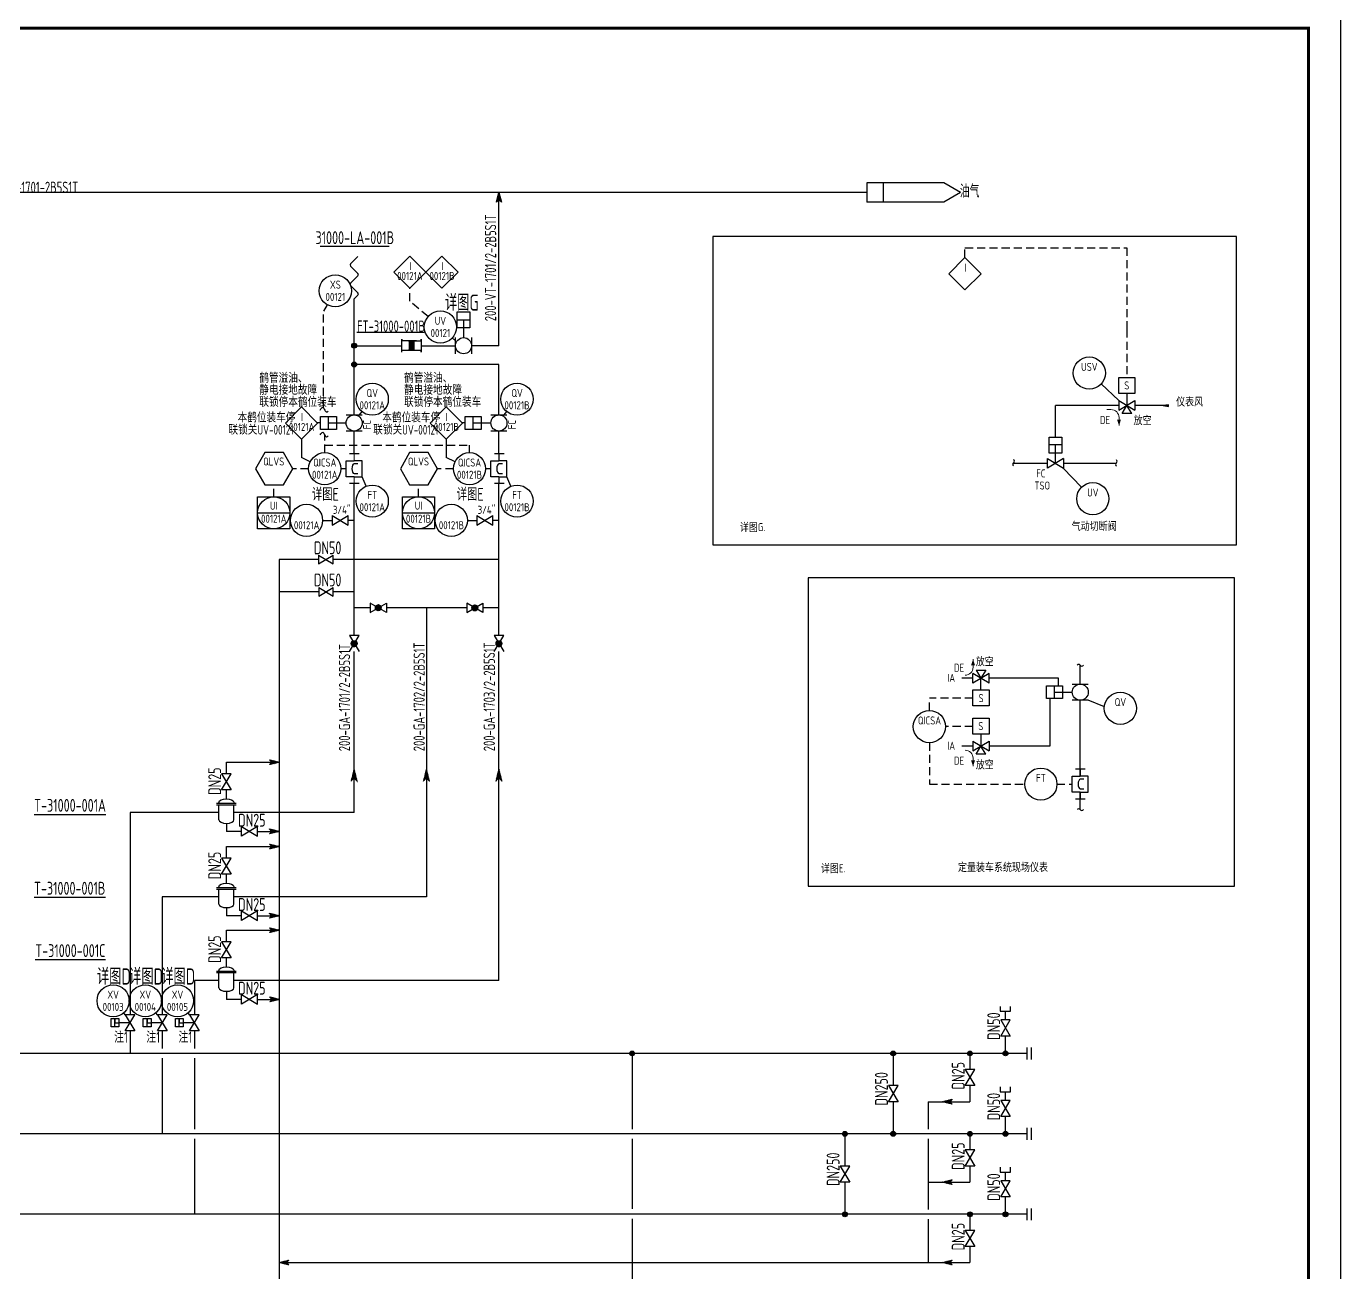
# Model space of a CAD drawing. Extents: x 24843 to 27502, y -10108 to -7552.
# Drawn here: x 27093 to 27501.6, y -8231.5 to -7844.2 of the extents above; entities that cross this region are included whole.
import ezdxf
from ezdxf.enums import TextEntityAlignment as Align

# ---------------------------------------------------------------- set-up
doc = ezdxf.new("R2010")
doc.units = 0
for name, pattern in [('CONTINOUS', [0]), ('HIDDEN', [0.375, 0.25, -0.125]), ('HIDDENX2', [0.75, 0.5, -0.25]), ('NEWHIDDEN', [3.8, 2.5, -1.3])]:
    doc.linetypes.add(name, pattern=pattern)
doc.layers.get('0').update_dxf_attribs({"linetype": 'CONTINUOUS'})
for name, color, linetype in [('04 INST', 5, 'CONTINUOUS'), ('06 TABLE', 1, 'CONTINUOUS'), ('2-FAT-LINE', 6, 'CONTINUOUS'), ('ASHADE', 7, 'CONTINUOUS'), ('chuy', 7, 'CONTINUOUS'), ('GREEN', 7, 'CONTINUOUS'), ('INST', 4, 'CONTINUOUS'), ('MIN', 6, 'CONTINUOUS'), ('WIDE', 7, 'CONTINUOUS'), ('仪电', 7, 'CONTINUOUS'), ('流程', 7, 'CONTINUOUS')]:
    doc.layers.add(name, color=color, linetype=linetype)
doc.layers.add('泄压阀', color=3, linetype='CONTINUOUS', lineweight=25)
doc.styles.add('HZ', font='ascii', dxfattribs={"width": 0.65, "bigfont": 'hztxt'})
doc.styles.add('INST', font='ascii.shx', dxfattribs={"width": 0.8, "bigfont": 'lytxt.shx'})
doc.styles.add('LY', font='ascii.shx', dxfattribs={"width": 0.8, "bigfont": 'lytxt.shx'})
doc.styles.add('LYTXT', font='ascii.shx', dxfattribs={"width": 0.8, "height": 4, "bigfont": 'LYTXT.shx'})
doc.styles.add('YKCAD', font='isocpeur.ttf', dxfattribs={"width": 0.8, "height": 0.125})
doc.linetypes.add('GAS_TR', pattern='A,2.5,[130,ltypeshp.shx,S=1.25,R=-45,X=0,Y=0],1,[130,ltypeshp.shx,S=1.25,R=-45,X=0,Y=0],2.5', length=6)
doc.linetypes.add('NEWFENCELINE1', pattern='A,1.5,-1.876,[133,ltypeshp.shx,S=0.626,R=0,X=-0.626,Y=0],-1.876,4.5', length=9.752)

# ---------------------------------------------------------------- blocks, each defined once
blk = doc.blocks.new('VALVE')
at = {"layer": 'GREEN', "color": 3, "linetype": 'Continuous'}
for p, q in [((5, 1.5), (0, -1.5)), ((0, 1.5), (5, -1.5)), ((0, -1.5), (0, 1.5)), ((5, -1.5), (5, 1.5))]:
    blk.add_line(p, q, dxfattribs=at)
blk = doc.blocks.new('*X3')
at = {"color": 0, "linetype": 'Continuous'}
for p, q in [((62.27, 55.73), (62.28, 55.74)), ((62.39, 54.28), (62.34, 54.34)), ((62.36, 55.64), (62.42, 55.71)), ((63.52, 54.57), (62.37, 55.72)), ((62.53, 54.32), (62.42, 54.42)), ((62.43, 54.29), (63.56, 55.42)), ((62.45, 55.55), (62.57, 55.67)), ((62.67, 54.36), (62.51, 54.51)), ((62.54, 55.46), (62.71, 55.64)), ((63.66, 54.6), (62.6, 55.66)), ((62.81, 54.39), (62.6, 54.6)), ((62.62, 55.38), (62.85, 55.6)), ((62.66, 54.35), (63.7, 55.39)), ((62.95, 54.43), (62.69, 54.69)), ((62.71, 55.29), (62.99, 55.57)), ((63.1, 54.46), (62.78, 54.78)), ((62.8, 55.2), (63.13, 55.53)), ((63.8, 54.64), (62.84, 55.6)), ((63.24, 54.5), (62.87, 54.87)), ((62.89, 55.11), (63.27, 55.49)), ((62.9, 54.41), (63.84, 55.35)), ((63.38, 54.53), (62.96, 54.96)), ((62.98, 55.02), (63.41, 55.46)), ((63.94, 54.67), (63.07, 55.54)), ((63.13, 54.47), (63.98, 55.32)), ((64.09, 54.71), (63.31, 55.49)), ((63.37, 54.53), (64.12, 55.28)), ((64.23, 54.74), (63.54, 55.43)), ((63.6, 54.59), (64.26, 55.25)), ((64.37, 54.78), (63.78, 55.37)), ((63.84, 54.65), (64.4, 55.21)), ((64.51, 54.81), (64.02, 55.31)), ((64.08, 54.71), (64.55, 55.18)), ((64.65, 54.85), (64.25, 55.25)), ((64.31, 54.77), (64.69, 55.14)), ((64.79, 54.89), (64.49, 55.19)), ((64.55, 54.82), (64.83, 55.11)), ((64.93, 54.92), (64.72, 55.13)), ((64.78, 54.88), (64.97, 55.07)), ((65.08, 54.96), (64.96, 55.07)), ((65.02, 54.94), (65.11, 55.03)), ((65.22, 54.99), (65.19, 55.01))]:
    blk.add_line(p, q, dxfattribs=at)
blk = doc.blocks.new('SARROW')
at = {"layer": 'GREEN', "color": 3, "linetype": 'Continuous'}
for p, q in [((-0.75, 0.75), (2.25, 0)), ((0, 0), (-0.75, 0.75)), ((2.25, 0), (-0.75, -0.75)), ((-0.75, -0.75), (0, 0))]:
    blk.add_line(p, q, dxfattribs=at)
blk.add_blockref('*X3', (-63, -55), dxfattribs=at)
blk = doc.blocks.new('*X13')
at = {"color": 0, "linetype": 'Continuous'}
for p, q in [((43.25, 65.17), (44.58, 66.5)), ((43.25, 65.35), (44.4, 66.5)), ((43.25, 65.52), (44.23, 66.5)), ((43.25, 65.7), (44.05, 66.5)), ((43.25, 65.88), (43.87, 66.5)), ((43.25, 66.05), (43.7, 66.5)), ((43.25, 66.23), (43.52, 66.5)), ((43.25, 66.41), (43.34, 66.5)), ((43.25, 64.99), (44.75, 66.49)), ((44.75, 64.85), (43.25, 66.35)), ((43.25, 64.82), (44.75, 66.32)), ((44.75, 64.67), (43.25, 66.17)), ((43.25, 64.64), (44.75, 66.14)), ((44.75, 64.5), (43.25, 66)), ((43.25, 64.46), (44.75, 65.96)), ((44.75, 64.32), (43.25, 65.82)), ((43.25, 64.29), (44.75, 65.79)), ((44.75, 64.14), (43.25, 65.64)), ((43.25, 64.11), (44.75, 65.61)), ((44.75, 63.97), (43.25, 65.47)), ((43.25, 63.93), (44.75, 65.43)), ((44.75, 65.03), (43.28, 66.5)), ((44.75, 65.21), (43.46, 66.5)), ((44.75, 65.38), (43.63, 66.5)), ((44.75, 65.56), (43.81, 66.5)), ((44.75, 65.74), (43.99, 66.5)), ((44.75, 65.91), (44.16, 66.5)), ((44.75, 66.09), (44.34, 66.5)), ((44.75, 66.27), (44.52, 66.5)), ((44.75, 66.44), (44.69, 66.5)), ((44.75, 63.79), (43.25, 65.29)), ((43.25, 63.76), (44.75, 65.26)), ((44.75, 63.61), (43.25, 65.11)), ((43.25, 63.58), (44.75, 65.08)), ((44.69, 63.5), (43.25, 64.94)), ((44.51, 63.5), (43.25, 64.76)), ((44.33, 63.5), (43.25, 64.58)), ((44.16, 63.5), (43.25, 64.41)), ((43.98, 63.5), (43.25, 64.23)), ((43.8, 63.5), (43.25, 64.05)), ((43.63, 63.5), (43.25, 63.88)), ((43.45, 63.5), (43.25, 63.7)), ((43.27, 63.5), (43.25, 63.52)), ((43.35, 63.5), (44.75, 64.9)), ((43.52, 63.5), (44.75, 64.73)), ((43.7, 63.5), (44.75, 64.55)), ((43.88, 63.5), (44.75, 64.37)), ((44.05, 63.5), (44.75, 64.2)), ((44.23, 63.5), (44.75, 64.02)), ((44.41, 63.5), (44.75, 63.84)), ((44.58, 63.5), (44.75, 63.67))]:
    blk.add_line(p, q, dxfattribs=at)
blk = doc.blocks.new('stopfire')
at = {"layer": 'GREEN', "color": 3, "linetype": 'Continuous'}
for p, q in [((0, -2), (0, 2)), ((0, 2), (0, 1.5)), ((4.5, 1.5), (0, 1.5)), ((2.25, 1.5), (2.25, -1.5)), ((3.75, 1.5), (3.75, -1.5)), ((3.75, 1.5), (6, 1.5)), ((6, 2), (6, -2)), ((6, 1.5), (6, 2)), ((4.5, -1.5), (0, -1.5)), ((6, -1.5), (3.75, -1.5)), ((6, -2), (6, -1.5))]:
    blk.add_line(p, q, dxfattribs=at)
blk.add_blockref('*X13', (-41, -65), dxfattribs=at)
blk = doc.blocks.new('*X66')
at = {"color": 0, "linetype": 'Continuous'}
for p, q in [((62.27, 55.73), (62.28, 55.74)), ((62.36, 55.64), (62.42, 55.71)), ((63.52, 54.57), (62.37, 55.72)), ((62.43, 54.29), (63.56, 55.42)), ((62.45, 55.55), (62.57, 55.67)), ((62.67, 54.36), (62.51, 54.51)), ((62.54, 55.46), (62.71, 55.64)), ((63.66, 54.6), (62.6, 55.66)), ((62.81, 54.39), (62.6, 54.6)), ((62.62, 55.38), (62.85, 55.6)), ((62.66, 54.35), (63.7, 55.39)), ((62.95, 54.43), (62.69, 54.69)), ((62.71, 55.29), (62.99, 55.57)), ((63.1, 54.46), (62.78, 54.78)), ((62.8, 55.2), (63.13, 55.53)), ((63.8, 54.64), (62.84, 55.6)), ((63.24, 54.5), (62.87, 54.87)), ((62.89, 55.11), (63.27, 55.49)), ((62.9, 54.41), (63.84, 55.35)), ((63.38, 54.53), (62.96, 54.96)), ((62.98, 55.02), (63.41, 55.46)), ((63.94, 54.67), (63.07, 55.54)), ((63.13, 54.47), (63.98, 55.32)), ((64.09, 54.71), (63.31, 55.49)), ((63.37, 54.53), (64.12, 55.28)), ((64.23, 54.74), (63.54, 55.43)), ((63.6, 54.59), (64.26, 55.25)), ((64.37, 54.78), (63.78, 55.37)), ((63.84, 54.65), (64.4, 55.21)), ((64.51, 54.81), (64.02, 55.31)), ((64.08, 54.71), (64.55, 55.18)), ((64.65, 54.85), (64.25, 55.25)), ((64.31, 54.77), (64.69, 55.14)), ((64.79, 54.89), (64.49, 55.19)), ((64.55, 54.82), (64.83, 55.11)), ((64.93, 54.92), (64.72, 55.13)), ((64.78, 54.88), (64.97, 55.07)), ((65.08, 54.96), (64.96, 55.07)), ((65.02, 54.94), (65.11, 55.03)), ((65.22, 54.99), (65.19, 55.01)), ((62.39, 54.28), (62.34, 54.34)), ((62.53, 54.32), (62.42, 54.42))]:
    blk.add_line(p, q, dxfattribs=at)
blk = doc.blocks.new('*U38')
blk.add_circle((0, 0), 5)
at = {"style": 'YKCAD', "width": 0.8}
for tag, p in [('IA105', (4.93, 2.65)), ('IA106', (4.84, -5.21))]:
    blk.add_attdef(tag, p, '', height=2.5, dxfattribs=at)
for tag, p in [('IA100', (0.01, 0.67)), ('IA101', (0.01, -3.13))]:
    blk.add_attdef(tag, text='', height=2.5, dxfattribs=at).set_placement(p, align=Align.CENTER)
at = {"style": 'YKCAD', "width": 0.95}
for tag, p, flags in [('IA102', (-1.86, -6.05), 3), ('IA103', (-1.86, -7.3), 1), ('IA104', (-1.86, -8.55), 1)]:
    blk.add_attdef(tag, p, '', height=1, dxfattribs=dict(at, flags=flags))
blk = doc.blocks.new('*U23')
for p, q in [((-5, 5), (5, 5)), ((-5, -5), (-5, 5)), ((5, 5), (5, -5)), ((-5, 0), (5, 0)), ((5, -5), (-5, -5))]:
    blk.add_line(p, q)
blk.add_circle((0, 0), 5)
at = {"style": 'YKCAD', "width": 0.8}
for tag, p in [('IA105', (5.81, 2.92)), ('IA107', (5.81, 0.21)), ('IA108', (5.81, -2.42)), ('IA106', (5.83, -5.21))]:
    blk.add_attdef(tag, p, '', height=2.5, dxfattribs=at)
for tag, p in [('IA100', (0.01, 0.98)), ('IA101', (0.01, -3.08))]:
    blk.add_attdef(tag, text='', height=2.5, dxfattribs=at).set_placement(p, align=Align.CENTER)
at = {"style": 'YKCAD', "width": 0.95}
for tag, p, flags in [('IA102', (-1.85, -6.05), 3), ('IA103', (-1.85, -7.3), 1), ('IA104', (-1.85, -8.55), 1)]:
    blk.add_attdef(tag, p, '', height=1, dxfattribs=dict(at, flags=flags))
blk = doc.blocks.new('*U40')
for p, q in [((-5.03, -0.06), (-0.03, 4.94)), ((-5.03, -0.06), (-0.03, 4.94)), ((-0.03, 4.94), (4.97, -0.06)), ((-0.03, -5.06), (-5.03, -0.06)), ((4.97, -0.06), (-0.03, -5.06))]:
    blk.add_line(p, q)
at = {"style": 'YKCAD', "width": 0.8, "flags": 8}
blk.add_attdef('IA100', text='', height=2.5, dxfattribs=at).set_placement((0.1, 0.56), align=Align.CENTER)
at = {"style": 'YKCAD', "width": 0.8}
blk.add_attdef('IA101', text='', height=2.5, dxfattribs=at).set_placement((-0.02, -2.51), align=Align.CENTER)
at = {"style": 'YKCAD', "width": 0.95}
for tag, p, flags in [('IA102', (-1.89, -6.11), 3), ('IA103', (-1.89, -7.36), 1)]:
    blk.add_attdef(tag, p, '', height=1, dxfattribs=dict(at, flags=flags))
blk = doc.blocks.new('LC311')
for p, q in [((-2.5, 1.5), (2.5, -1.5)), ((-2.5, -1.5), (2.5, 1.5)), ((-2.5, 1.5), (-2.5, -1.5)), ((2.5, -1.5), (2.5, 1.5))]:
    blk.add_line(p, q)
blk.add_lwpolyline([(-2.5, 1.5), (-2.5, 1.5), (-2.5, 1.5), (-2.5, 1.5)], close=True)
blk = doc.blocks.new('*U43')
for p, q in [((-0.491, 0), (-0.345, 0)), ((-0.459, 0), (-0.402, 0)), ((0, 0), (-0.095, 0))]:
    blk.add_line(p, q)
blk.add_circle((-0.741, 0), 0.25)
at = {"linetype": 'HIDDEN', "xscale": 0.04999999999999982, "yscale": 0.04999999999999982, "zscale": 0.04999999999999982}
blk.add_blockref('LC311', (-0.22, -0.001), dxfattribs=at)
at = {"style": 'YKCAD', "width": 0.8}
blk.add_text('3/4"', height=0.125, dxfattribs=at).set_placement((-0.331, 0.101))
at = {"style": 'YKCAD', "width": 0.8, "flags": 10}
blk.add_attdef('IA100', text='', height=0.125, dxfattribs=at).set_placement((-0.739, 0.035), align=Align.CENTER)
at = {"style": 'YKCAD', "width": 0.8}
blk.add_attdef('IA101', text='', height=0.125, dxfattribs=at).set_placement((-0.739, -0.137), align=Align.CENTER)
at = {"style": 'YKCAD', "width": 0.95}
for tag, p, flags in [('IA102', (-0.833, -0.188), 3), ('IA103', (-0.833, -0.251), 1), ('IA104', (-0.833, -0.313), 1)]:
    blk.add_attdef(tag, p, '', height=0.05, dxfattribs=dict(at, flags=flags))
blk = doc.blocks.new('*U61')
for p, q in [((-0.525, -0.1), (-0.525, 0.1)), ((-0.525, 0), (-0.25, 0)), ((-0.25, 0.125), (0, 0.125)), ((0, -0.125), (-0.25, -0.125))]:
    blk.add_line(p, q)
blk.add_lwpolyline([(-0.65, -0.1), (-0.65, 0.1), (-0.4, 0.1), (-0.4, -0.1)], close=True)
blk.add_circle((-0.125, 0), 0.125)
blk = doc.blocks.new('PM301')
for centre, start, end in [((-0.5, -0.375), 36.8699, 143.1301), ((0.5, 0.375), 216.8699, 323.1301)]:
    blk.add_arc(centre, 0.625, start, end)
blk = doc.blocks.new('电磁阀')
at = {"color": 4}
for p, q in [((-2.5, 1.5), (-2.5, -1.5)), ((-2.5, -1.5), (2.5, 1.5)), ((-2.5, 1.5), (2.5, -1.5)), ((-1.5, -2.5), (0, 0)), ((0, 3.64), (0, 0)), ((1.5, -2.5), (0, 0)), ((2.5, 1.5), (2.5, -1.5)), ((1.5, -2.5), (-1.5, -2.5))]:
    blk.add_line(p, q, dxfattribs=at)
blk.add_lwpolyline([(-2.5, 8.64), (2.5, 8.64), (2.5, 3.64), (-2.5, 3.64)], close=True, dxfattribs=at)
at = {"color": 4, "style": 'YKCAD', "width": 0.8}
blk.add_text('S', height=2.5, dxfattribs=at).set_placement((-0.83, 4.95))
blk = doc.blocks.new('*U64')
for p, q in [((-0.225, 0.4), (-0.025, 0.4)), ((-0.125, 0.4), (-0.125, 0.125)), ((-0.25, -0.125), (-0.25, 0.125)), ((0, 0.125), (0, -0.125))]:
    blk.add_line(p, q)
blk.add_lwpolyline([(-0.225, 0.525), (-0.025, 0.525), (-0.025, 0.275), (-0.225, 0.275)], close=True)
blk.add_circle((-0.125, 0), 0.125)

msp = doc.modelspace()

# ---------------------------------------------------------------- hatches: boundary and pattern name
at = {"linetype": 'Continuous'}
h = msp.add_hatch(dxfattribs=at)
h.set_pattern_fill('ANGLE', color=6, scale=0.01, angle=90, style=0)
h.set_pattern_definition([(90, (15550.816126, -12595.312764), (-0.06985, 4e-18), [0.0508, -0.01905]), (180, (15550.816126, -12595.312764), (-9e-18, -0.06985), [0.0508, -0.01905])])
h.paths.add_polyline_path([(27201.57, -8024.87, 1), (27203.37, -8024.87, 1)])
h = msp.add_hatch(dxfattribs=at)
h.set_pattern_fill('ANGLE', color=6, scale=0.01, angle=90, style=0)
h.set_pattern_definition([(90, (38884.12538, -12595.312764), (0.06985, 4e-18), [0.0508, -0.01905]), (7e-15, (38884.12538, -12595.312764), (9e-18, -0.06985), [0.0508, -0.01905])])
h.paths.add_polyline_path([(27231.57, -8024.87, 1), (27233.37, -8024.87, 1)])
h = msp.add_hatch(dxfattribs=at)
h.set_pattern_fill('ANGLE', color=6, scale=0.01, style=0)
h.set_pattern_definition([(0, (22624.52556, 3615.667804), (0, 0.06985), [0.0508, -0.01905]), (90, (22624.52556, 3615.667804), (-0.06985, 4e-18), [0.0508, -0.01905])])
h.paths.add_polyline_path([(27195.87, -8035.99, 1), (27194.07, -8035.99, 1)])
h = msp.add_hatch(dxfattribs=at)
h.set_pattern_fill('ANGLE', color=6, scale=0.01, style=0)
h.set_pattern_definition([(0, (22669.52556, 3615.667804), (0, 0.06985), [0.0508, -0.01905]), (90, (22669.52556, 3615.667804), (-0.06985, 4e-18), [0.0508, -0.01905])])
h.paths.add_polyline_path([(27240.87, -8035.99, 1), (27239.07, -8035.99, 1)])
at = {"layer": 'INST'}
msp.add_hatch(color=256, dxfattribs=at).paths.add_polyline_path([(27448.07, -7961.75), (27446.5, -7962.02), (27448.07, -7962.26)])
at = {"layer": '仪电', "linetype": 'Continuous', "ltscale": 0.01}
for points in [[(27195.72, -7943.41, 1), (27194.22, -7943.41, 1)], [(27195.72, -7949.27, 1), (27194.22, -7949.27, 1)], [(27282.1, -8163.34, 1), (27280.6, -8163.34, 1)], [(27363.27, -8163.34, 1), (27361.77, -8163.34, 1)], [(27387.14, -8163.34, 1), (27385.64, -8163.34, 1)], [(27398.19, -8163.34, 1), (27396.69, -8163.34, 1)], [(27348.27, -8188.34, 1), (27346.77, -8188.34, 1)], [(27363.27, -8188.34, 1), (27361.77, -8188.34, 1)], [(27387.14, -8188.34, 1), (27385.64, -8188.34, 1)], [(27398.19, -8188.34, 1), (27396.69, -8188.34, 1)], [(27348.27, -8213.34, 1), (27346.77, -8213.34, 1)], [(27387.14, -8213.34, 1), (27385.64, -8213.34, 1)], [(27398.19, -8213.34, 1), (27396.69, -8213.34, 1)]]:
    msp.add_hatch(color=3, dxfattribs=at).paths.add_polyline_path(points)

# ---------------------------------------------------------------- linework, layer by layer
at = {"color": 6, "linetype": 'Continuous'}
for p, q in [((27354.38, -7895.81), (26997.46, -7895.81)), ((27239.97, -7943.41), (27239.97, -7895.81)), ((27194.97, -7964.93), (27194.97, -7928.81)), ((27194.97, -7943.41), (27209.79, -7943.41)), ((27215.79, -7943.41), (27226.46, -7943.41)), ((27239.97, -7943.41), (27231.46, -7943.41)), ((27239.97, -7949.27), (27194.97, -7949.27)), ((27239.97, -7964.93), (27239.97, -7949.27)), ((27194.97, -7976.97), (27194.97, -7969.93)), ((27239.97, -7976.97), (27239.97, -7969.93)), ((27194.97, -7989.38), (27194.97, -7986.26)), ((27239.97, -7989.39), (27239.97, -7986.26)), ((27194.97, -8033.49), (27194.97, -7989.38)), ((27239.97, -8033.49), (27239.97, -7989.39)), ((27199.97, -8024.87), (27194.97, -8024.87)), ((27229.97, -8024.87), (27204.97, -8024.87)), ((27217.47, -8024.87), (27217.47, -8114.68)), ((27239.97, -8024.87), (27234.97, -8024.87)), ((27194.97, -8088.48), (27194.97, -8038.49)), ((27239.97, -8140.68), (27239.97, -8038.49)), ((27420.68, -8048.57), (27420.68, -8042.7)), ((27420.68, -8068.55), (27420.68, -8053.57)), ((27420.68, -8077.15), (27420.68, -8068.55)), ((27420.68, -8087.59), (27420.68, -8082.15)), ((27152.91, -8088.48), (27125.31, -8088.48)), ((27125.31, -8088.48), (27125.31, -8151.31)), ((27194.97, -8088.48), (27157.6, -8088.48)), ((27152.91, -8114.68), (27135.31, -8114.68)), ((27135.31, -8114.68), (27135.31, -8151.31)), ((27217.47, -8114.68), (27157.6, -8114.68)), ((27145.31, -8140.68), (27145.31, -8151.31)), ((27152.91, -8140.68), (27145.31, -8140.68)), ((27239.97, -8140.68), (27157.6, -8140.68)), ((27397.44, -8152.93), (27397.44, -8150.26)), ((27125.31, -8156.31), (27125.31, -8163.34)), ((27135.31, -8156.31), (27135.31, -8161.84)), ((27145.31, -8156.31), (27145.31, -8161.84)), ((27397.44, -8163.34), (27397.44, -8157.93)), ((27404.04, -8163.34), (26834.84, -8163.34)), ((27281.35, -8163.34), (27281.35, -8186.84)), ((27362.52, -8163.34), (27362.52, -8173.34)), ((27135.31, -8164.84), (27135.31, -8188.34)), ((27145.31, -8164.84), (27145.31, -8186.84)), ((27397.44, -8177.93), (27397.44, -8175.26)), ((27362.52, -8178.34), (27362.52, -8188.34)), ((27397.44, -8188.34), (27397.44, -8182.93)), ((27404.04, -8188.34), (26834.84, -8188.34)), ((27347.52, -8188.34), (27347.52, -8198.34)), ((27145.31, -8189.84), (27145.31, -8213.34)), ((27281.35, -8189.84), (27281.35, -8211.67)), ((27397.44, -8202.93), (27397.44, -8200.26)), ((27347.52, -8203.34), (27347.52, -8213.34)), ((27397.44, -8213.34), (27397.44, -8207.93)), ((27404.04, -8213.34), (26834.84, -8213.34)), ((27281.35, -8214.79), (27281.35, -8311.91))]:
    msp.add_line(p, q, dxfattribs=at)
at = {"color": 3, "linetype": 'Continuous'}
for p, q in [((27184.37, -7912.45), (27205.87, -7912.45)), ((27195.81, -7939.19), (27216.75, -7939.19)), ((27183.91, -8009.87), (27171.66, -8009.87)), ((27171.66, -8009.87), (27171.66, -8284.96)), ((27239.97, -8009.87), (27188.41, -8009.87)), ((27183.98, -8019.87), (27171.66, -8019.87)), ((27194.97, -8019.87), (27188.48, -8019.87)), ((27155.26, -8076.47), (27155.26, -8072.85)), ((27155.26, -8072.85), (27171.66, -8072.85)), ((27155.26, -8084.23), (27155.26, -8081.47)), ((27155.26, -8091.84), (27155.26, -8094.34)), ((27159.9, -8094.34), (27155.26, -8094.34)), ((27164.9, -8094.34), (27171.76, -8094.34)), ((27155.26, -8102.67), (27155.26, -8099.05)), ((27155.26, -8099.05), (27171.66, -8099.05)), ((27155.26, -8110.43), (27155.26, -8107.67)), ((27155.26, -8118.04), (27155.26, -8120.54)), ((27159.9, -8120.54), (27155.26, -8120.54)), ((27164.9, -8120.54), (27171.76, -8120.54)), ((27155.26, -8128.67), (27155.26, -8125.05)), ((27155.26, -8125.05), (27171.66, -8125.05)), ((27155.26, -8136.43), (27155.26, -8133.67)), ((27155.26, -8144.04), (27155.26, -8146.54)), ((27159.9, -8146.54), (27155.26, -8146.54)), ((27164.9, -8146.54), (27171.76, -8146.54)), ((27395.82, -8148.74), (27395.82, -8150.26)), ((27395.82, -8150.26), (27399.02, -8150.26)), ((27399.02, -8150.26), (27399.02, -8148.74)), ((27386.39, -8163.34), (27386.39, -8168.34)), ((27386.39, -8173.34), (27386.39, -8178.34)), ((27395.82, -8173.74), (27395.82, -8175.26)), ((27395.82, -8175.26), (27399.02, -8175.26)), ((27399.02, -8175.26), (27399.02, -8173.74)), ((27373.43, -8178.34), (27386.39, -8178.34)), ((27373.43, -8178.34), (27373.43, -8186.84)), ((27386.39, -8188.34), (27386.39, -8193.34)), ((27373.43, -8189.84), (27373.43, -8211.84)), ((27386.39, -8198.34), (27386.39, -8203.34)), ((27395.82, -8198.74), (27395.82, -8200.26)), ((27395.82, -8200.26), (27399.02, -8200.26)), ((27399.02, -8200.26), (27399.02, -8198.74)), ((27373.43, -8203.34), (27386.39, -8203.34)), ((27373.43, -8214.84), (27373.43, -8228.34)), ((27386.39, -8213.34), (27386.39, -8218.34)), ((27386.39, -8223.34), (27386.39, -8228.34)), ((27171.66, -8228.34), (27386.39, -8228.34))]:
    msp.add_line(p, q, dxfattribs=at)
at = {"color": 4, "linetype": 'CONTINOUS'}
for p, q in [((27226.46, -7941.91), (27225.44, -7940.97)), ((27123.81, -8151.31), (27123.32, -8150.76)), ((27133.8, -8151.31), (27133.32, -8150.76)), ((27143.81, -8151.31), (27143.32, -8150.76))]:
    msp.add_line(p, q, dxfattribs=at)
for p, q in [((27432.68, -7960.45), (27427.15, -7955.31)), ((27183.91, -8008.52), (27183.91, -8008.52)), ((27183.91, -8008.52), (27183.91, -8008.52)), ((27183.91, -8008.52), (27183.91, -8008.52)), ((27183.91, -8008.52), (27183.91, -8008.52)), ((27183.91, -8008.52), (27183.91, -8011.22)), ((27183.91, -8008.52), (27188.41, -8011.22)), ((27183.91, -8011.22), (27188.41, -8008.52)), ((27183.91, -8011.22), (27188.41, -8008.52)), ((27183.91, -8008.52), (27188.41, -8011.22)), ((27183.91, -8008.52), (27183.91, -8011.22)), ((27188.41, -8011.22), (27188.41, -8008.52)), ((27188.41, -8011.22), (27188.41, -8008.52)), ((27183.98, -8018.52), (27183.98, -8021.22)), ((27183.98, -8018.52), (27188.48, -8021.22)), ((27183.98, -8021.22), (27188.48, -8018.52)), ((27183.98, -8021.22), (27188.48, -8018.52)), ((27183.98, -8018.52), (27188.48, -8021.22)), ((27183.98, -8018.52), (27183.98, -8021.22)), ((27188.48, -8021.22), (27188.48, -8018.52)), ((27188.48, -8021.22), (27188.48, -8018.52))]:
    msp.add_line(p, q)
at = {"color": 4}
for p, q in [((27197.36, -7963.87), (27196.47, -7964.93)), ((27242.36, -7963.87), (27241.47, -7964.93)), ((27192.47, -7984.14), (27192.47, -7979.14)), ((27192.47, -7979.14), (27194.97, -7979.14)), ((27197.47, -7979.14), (27194.97, -7979.14)), ((27196.07, -7980.14), (27194.97, -7980.14)), ((27197.47, -7984.14), (27197.47, -7979.14)), ((27237.47, -7984.14), (27237.47, -7979.14)), ((27237.47, -7979.14), (27239.97, -7979.14)), ((27242.47, -7979.14), (27239.97, -7979.14)), ((27241.07, -7980.14), (27239.97, -7980.14)), ((27242.47, -7984.14), (27242.47, -7979.14)), ((27194.97, -7984.14), (27192.47, -7984.14)), ((27194.97, -7983.14), (27196.07, -7983.14)), ((27194.97, -7984.14), (27197.47, -7984.14)), ((27198.68, -7987.1), (27197.47, -7984.14)), ((27239.97, -7984.14), (27237.47, -7984.14)), ((27239.97, -7983.14), (27241.07, -7983.14)), ((27239.97, -7984.14), (27242.47, -7984.14)), ((27243.68, -7987.1), (27242.47, -7984.14)), ((27418.18, -8082.15), (27418.18, -8077.15)), ((27418.18, -8077.15), (27420.68, -8077.15)), ((27418.18, -8082.15), (27418.18, -8077.15)), ((27418.18, -8077.15), (27420.68, -8077.15)), ((27423.18, -8077.15), (27420.68, -8077.15)), ((27421.78, -8078.15), (27420.68, -8078.15)), ((27421.78, -8078.15), (27420.68, -8078.15)), ((27423.18, -8082.15), (27423.18, -8077.15)), ((27420.68, -8082.15), (27418.18, -8082.15)), ((27420.68, -8082.15), (27418.18, -8082.15)), ((27420.68, -8081.15), (27421.78, -8081.15)), ((27420.68, -8081.15), (27421.78, -8081.15)), ((27420.68, -8082.15), (27423.18, -8082.15))]:
    msp.add_line(p, q, dxfattribs=at)
at = {"color": 1}
for p, q in [((27410.99, -7971.81), (27414.99, -7971.81)), ((27410.99, -7976.81), (27410.99, -7971.81)), ((27414.99, -7971.81), (27414.99, -7976.81)), ((27410.99, -7974.11), (27414.99, -7974.11)), ((27412.99, -7979.96), (27412.99, -7974.11)), ((27414.99, -7976.81), (27410.99, -7976.81)), ((27421.1, -7987.36), (27415.4, -7981.46))]:
    msp.add_line(p, q, dxfattribs=at)
msp.add_lwpolyline([(26660.64, -8428.74), (27501.64, -8428.74), (27501.64, -7834.74), (26660.64, -7834.74)], close=True)
at = {"const_width": 1}
msp.add_lwpolyline([(26685.64, -8418.74), (27491.64, -8418.74), (27491.64, -7844.74), (26685.64, -7844.74)], close=True, dxfattribs=at)
at = {"color": 4}
for points in [[(27167.21, -7976.64), (27164.32, -7981.64), (27167.21, -7986.64), (27172.98, -7986.64), (27175.87, -7981.64), (27172.98, -7976.64)], [(27212.21, -7976.64), (27209.32, -7981.64), (27212.21, -7986.64), (27217.98, -7986.64), (27220.87, -7981.64), (27217.98, -7976.64)]]:
    msp.add_lwpolyline(points, close=True, dxfattribs=at)
at = {"color": 4, "linetype": 'ByBlock'}
for centre in [(27194.97, -7981.64), (27239.97, -7981.64), (27420.68, -8079.65), (27420.68, -8079.65)]:
    msp.add_ellipse(centre, major_axis=(0, -1.5), ratio=0.466257, start_param=3.141593, end_param=6.283185, dxfattribs=at)
at = {"color": 3, "extrusion": (0, 0, -1)}
for centre in [(27155.2, -8085.3), (27155.2, -8111.5), (27155.2, -8137.5)]:
    msp.add_ellipse(centre, major_axis=(2.34, 0.04), ratio=0.457639, start_param=3.210007, end_param=6.283185, dxfattribs=at)
at = {"color": 3}
for centre in [(27155.26, -8090.77), (27155.26, -8116.97), (27155.26, -8142.97)]:
    msp.add_ellipse(centre, major_axis=(2.34, 0), ratio=0.457639, start_param=3.141593, end_param=6.283185, dxfattribs=at)
at = {"color": 4}
for points in [[(27184.4, -7963.41), (27185.2, -7962.55), (27185.81, -7963.41), (27186.49, -7964.03), (27186.86, -7963.72)], [(27184.4, -7971.16), (27185.2, -7970.3), (27185.81, -7971.16), (27186.49, -7971.77), (27186.86, -7971.47)]]:
    msp.add_spline(points, degree=3, dxfattribs=at)
at = {"layer": '04 INST', "color": 7, "linetype": 'Continuous', "lineweight": 0}
for p, q in [((27430.23, -7963.25), (27428.98, -7963.25)), ((27432.73, -7965.75), (27432.73, -7968.25))]:
    msp.add_line(p, q, dxfattribs=at)
at = {"layer": '04 INST', "color": 7, "linetype": 'Continuous', "lineweight": 30}
for p, q in [((27399.86, -7979.88), (27410.4, -7979.88)), ((27415.4, -7979.87), (27431.86, -7979.87))]:
    msp.add_line(p, q, dxfattribs=at)
at = {"layer": '04 INST', "color": 4, "linetype": 'Continuous', "lineweight": 0}
for p, q in [((27387.35, -8043.33), (27387.35, -8040.83)), ((27387.35, -8071.61), (27387.35, -8074.11))]:
    msp.add_line(p, q, dxfattribs=at)
at = {"layer": '04 INST', "color": 7, "linetype": 'Continuous', "lineweight": 0, "extrusion": (0, 0, -1)}
msp.add_arc((-27430.23, -7965.75), 2.5, 90, 180, dxfattribs=at)
at = {"layer": '04 INST', "color": 4, "linetype": 'Continuous', "lineweight": 0, "extrusion": (0, 0, -1)}
for centre, start, end in [((-27384.85, -8043.33), 180, 270), ((-27384.85, -8071.61), 90, 180)]:
    msp.add_arc(centre, 2.5, start, end, dxfattribs=at)
at = {"layer": '04 INST', "color": 7, "linetype": 'Continuous', "lineweight": 30, "extrusion": (0, 0, -1)}
msp.add_solid([(-27432.73, -7968.25), (-27432.1, -7966.37), (-27433.35, -7966.37)], dxfattribs=at)
at = {"layer": '04 INST', "color": 4, "linetype": 'Continuous', "lineweight": 30, "extrusion": (0, 0, -1)}
for points in [[(-27387.35, -8040.83), (-27386.73, -8042.71), (-27387.98, -8042.71)], [(-27387.35, -8074.11), (-27386.73, -8072.23), (-27387.98, -8072.23)]]:
    msp.add_solid(points, dxfattribs=at)
at = {"layer": '06 TABLE', "color": 7}
for p, q in [((27306.49, -7909.5), (27306.49, -8005.32)), ((27469.2, -7909.5), (27306.49, -7909.5)), ((27469.2, -8005.32), (27469.2, -7909.5)), ((27306.49, -8005.32), (27469.2, -8005.32)), ((27336.12, -8015.51), (27336.12, -8111.32)), ((27468.62, -8015.51), (27336.12, -8015.51)), ((27468.62, -8111.32), (27468.62, -8015.51)), ((27336.12, -8111.32), (27468.62, -8111.32))]:
    msp.add_line(p, q, dxfattribs=at)
at = {"layer": 'GREEN', "color": 3, "linetype": 'Continuous'}
for p, q in [((27193.82, -7917.95), (27196.12, -7915.66)), ((27196.12, -7920.95), (27193.82, -7918.66)), ((27193.82, -7923.95), (27196.12, -7921.66)), ((27196.12, -7926.95), (27193.82, -7924.66)), ((27194.97, -7928.81), (27196.12, -7927.66)), ((27204.97, -8026.37), (27199.97, -8023.37)), ((27199.97, -8023.37), (27199.97, -8026.37)), ((27199.97, -8026.37), (27204.97, -8023.37)), ((27204.97, -8023.37), (27204.97, -8026.37)), ((27229.97, -8023.37), (27229.97, -8026.37)), ((27229.97, -8026.37), (27234.97, -8023.37)), ((27234.97, -8026.37), (27229.97, -8023.37)), ((27234.97, -8023.37), (27234.97, -8026.37)), ((27193.47, -8038.49), (27196.47, -8033.49)), ((27196.47, -8033.49), (27193.47, -8033.49)), ((27193.47, -8033.49), (27196.47, -8038.49)), ((27238.47, -8038.49), (27241.47, -8033.49)), ((27241.47, -8033.49), (27238.47, -8033.49)), ((27238.47, -8033.49), (27241.47, -8038.49)), ((27153.76, -8081.47), (27156.76, -8076.47)), ((27156.76, -8076.47), (27153.76, -8076.47)), ((27153.76, -8076.47), (27156.76, -8081.47)), ((27156.76, -8081.47), (27153.76, -8081.47)), ((27158.31, -8085.65), (27152.2, -8085.65)), ((27158.31, -8086.15), (27152.2, -8086.15)), ((27152.86, -8085.27), (27152.86, -8085.65)), ((27152.91, -8090.77), (27152.91, -8086.18)), ((27157.54, -8085.27), (27157.54, -8085.65)), ((27157.6, -8090.77), (27157.6, -8086.18)), ((27164.9, -8092.84), (27159.9, -8095.84)), ((27159.9, -8095.84), (27159.9, -8092.84)), ((27159.9, -8092.84), (27164.9, -8095.84)), ((27164.9, -8095.84), (27164.9, -8092.84)), ((27153.76, -8107.67), (27156.76, -8102.67)), ((27156.76, -8102.67), (27153.76, -8102.67)), ((27153.76, -8102.67), (27156.76, -8107.67)), ((27156.76, -8107.67), (27153.76, -8107.67)), ((27158.31, -8111.85), (27152.2, -8111.85)), ((27158.31, -8112.35), (27152.2, -8112.35)), ((27152.86, -8111.47), (27152.86, -8111.85)), ((27152.91, -8116.97), (27152.91, -8112.38)), ((27157.54, -8111.47), (27157.54, -8111.85)), ((27157.6, -8116.97), (27157.6, -8112.38)), ((27164.9, -8119.04), (27159.9, -8122.04)), ((27159.9, -8122.04), (27159.9, -8119.04)), ((27159.9, -8119.04), (27164.9, -8122.04)), ((27164.9, -8122.04), (27164.9, -8119.04)), ((27153.76, -8133.67), (27156.76, -8128.67)), ((27156.76, -8128.67), (27153.76, -8128.67)), ((27153.76, -8128.67), (27156.76, -8133.67)), ((27156.76, -8133.67), (27153.76, -8133.67)), ((27158.31, -8137.85), (27152.2, -8137.85)), ((27158.31, -8138.35), (27152.2, -8138.35)), ((27152.86, -8137.47), (27152.86, -8137.85)), ((27152.91, -8142.97), (27152.91, -8138.38)), ((27157.54, -8137.47), (27157.54, -8137.85)), ((27157.6, -8142.97), (27157.6, -8138.38)), ((27164.9, -8145.04), (27159.9, -8148.04)), ((27159.9, -8148.04), (27159.9, -8145.04)), ((27159.9, -8145.04), (27164.9, -8148.04)), ((27164.9, -8148.04), (27164.9, -8145.04)), ((27126.8, -8151.31), (27123.8, -8151.31)), ((27123.81, -8151.31), (27126.81, -8156.31)), ((27123.81, -8156.31), (27126.81, -8151.31)), ((27136.8, -8151.31), (27133.8, -8151.31)), ((27133.8, -8156.31), (27136.8, -8151.31)), ((27133.81, -8151.31), (27136.81, -8156.31)), ((27146.8, -8151.31), (27143.8, -8151.31)), ((27143.81, -8151.31), (27146.81, -8156.31)), ((27143.81, -8156.31), (27146.81, -8151.31)), ((27120.61, -8152.51), (27120.61, -8153.81)), ((27120.61, -8155.11), (27120.61, -8152.51)), ((27120.61, -8153.81), (27122.01, -8153.81)), ((27125.31, -8153.81), (27121.81, -8153.81)), ((27130.61, -8152.51), (27130.61, -8153.81)), ((27130.61, -8155.11), (27130.61, -8152.51)), ((27130.61, -8153.81), (27132.01, -8153.81)), ((27135.31, -8153.81), (27131.81, -8153.81)), ((27140.61, -8152.51), (27140.61, -8153.81)), ((27140.61, -8155.11), (27140.61, -8152.51)), ((27140.61, -8153.81), (27142.01, -8153.81)), ((27145.31, -8153.81), (27141.81, -8153.81)), ((27126.81, -8156.31), (27123.81, -8156.31)), ((27136.81, -8156.31), (27133.81, -8156.31)), ((27146.81, -8156.31), (27143.81, -8156.31)), ((27404.04, -8161.49), (27404.04, -8165.19)), ((27405.46, -8161.49), (27405.46, -8165.19)), ((27404.04, -8186.49), (27404.04, -8190.19)), ((27405.46, -8186.49), (27405.46, -8190.19)), ((27404.04, -8211.49), (27404.04, -8215.19)), ((27405.46, -8211.49), (27405.46, -8215.19))]:
    msp.add_line(p, q, dxfattribs=at)
for points in [[(27121.81, -8155.11), (27119.41, -8155.11), (27119.41, -8152.51), (27121.81, -8152.51)], [(27131.81, -8155.11), (27129.41, -8155.11), (27129.41, -8152.51), (27131.81, -8152.51)], [(27141.81, -8155.11), (27139.41, -8155.11), (27139.41, -8152.51), (27141.81, -8152.51)]]:
    msp.add_lwpolyline(points, close=True, dxfattribs=at)
for centre in [(27202.47, -8024.87), (27232.47, -8024.87), (27194.97, -8035.99), (27239.97, -8035.99)]:
    msp.add_circle(centre, 0.9, dxfattribs=at)
for centre, start, end in [((27194.18, -7918.31), 135, 225), ((27195.76, -7921.31), 315, 45), ((27194.18, -7924.31), 135, 225), ((27195.76, -7927.31), 315, 45)]:
    msp.add_arc(centre, 0.5, start, end, dxfattribs=at)
at = {"layer": 'INST', "linetype": 'NEWHIDDEN'}
for p, q in [((27384.84, -7913.02), (27435.18, -7913.02)), ((27384.84, -7916.02), (27384.84, -7913.02)), ((27435.18, -7913.02), (27435.18, -7938.38)), ((27212.26, -7929.57), (27212.26, -7925.58)), ((27186.61, -7930.69), (27185.46, -7932.68)), ((27217.94, -7934.37), (27212.26, -7929.57)), ((27185.46, -7962.79), (27185.46, -7932.68)), ((27435.18, -7938.38), (27435.18, -7953.31)), ((27184.47, -7967.43), (27183.61, -7967.43)), ((27229.47, -7967.43), (27228.61, -7967.43)), ((27185.81, -7976.64), (27185.81, -7971.16)), ((27185.81, -7974.28), (27230.81, -7974.28)), ((27230.81, -7976.64), (27230.81, -7974.28)), ((27180.81, -7981.64), (27175.87, -7981.64)), ((27192.47, -7981.64), (27190.81, -7981.64)), ((27225.81, -7981.64), (27220.87, -7981.64)), ((27237.47, -7981.64), (27235.81, -7981.64)), ((27169.96, -7990.35), (27169.96, -7986.64)), ((27214.96, -7990.35), (27214.96, -7986.64)), ((27387.31, -8052.99), (27373.78, -8052.99)), ((27373.78, -8056.79), (27373.78, -8052.99)), ((27373.78, -8066.79), (27373.78, -8079.65)), ((27373.78, -8079.65), (27403.43, -8079.65)), ((27413.43, -8079.65), (27418.18, -8079.65))]:
    msp.add_line(p, q, dxfattribs=at)
at = {"layer": 'INST', "linetype": 'GAS_TR'}
for p, q in [((27412.99, -7971.81), (27412.99, -7962.02)), ((27432.68, -7962.02), (27412.99, -7962.02)), ((27446.43, -7962.02), (27437.68, -7962.02)), ((27413.95, -8046.74), (27392.31, -8046.74)), ((27413.95, -8049.07), (27413.95, -8046.74)), ((27411.27, -8053.07), (27411.27, -8067.81)), ((27411.27, -8067.81), (27392.31, -8067.81))]:
    msp.add_line(p, q, dxfattribs=at)
at = {"layer": 'INST'}
for p, q in [((27448.07, -7961.75), (27446.5, -7962.02)), ((27446.5, -7962.02), (27448.07, -7962.26)), ((27448.07, -7962.26), (27448.07, -7961.75)), ((27410.49, -7981.46), (27410.49, -7978.46)), ((27410.49, -7978.46), (27415.49, -7981.46)), ((27415.49, -7978.46), (27410.49, -7981.46)), ((27415.49, -7978.46), (27415.49, -7981.46)), ((27428.17, -8055.66), (27423.18, -8053.57))]:
    msp.add_line(p, q, dxfattribs=at)
at = {"layer": 'INST', "linetype": 'NEWFENCELINE1'}
for p, q in [((27178.61, -7972.48), (27178.61, -7978.14)), ((27223.61, -7972.48), (27223.61, -7978.14)), ((27181.31, -7979.45), (27178.61, -7978.14)), ((27226.31, -7979.45), (27223.61, -7978.14))]:
    msp.add_line(p, q, dxfattribs=at)
at = {"layer": 'INST', "color": 4, "linetype": 'GAS_TR'}
for p, q in [((27387.31, -8046.74), (27383.88, -8046.74)), ((27387.31, -8067.83), (27383.88, -8067.83))]:
    msp.add_line(p, q, dxfattribs=at)
at = {"layer": 'INST', "color": 4, "linetype": 'NEWHIDDEN'}
msp.add_line((27387.31, -8061.79), (27378.78, -8061.79), dxfattribs=at)
at = {"layer": 'MIN', "color": 4, "const_width": 0.378}
for points in [[(27194.97, -7979.14), (27194.97, -7976.97)], [(27239.97, -7979.14), (27239.97, -7976.97)], [(27194.97, -7986.26), (27194.97, -7984.14)], [(27239.97, -7986.26), (27239.97, -7984.14)], [(27420.68, -8077.15), (27420.68, -8074.98)], [(27420.68, -8084.28), (27420.68, -8082.15)]]:
    msp.add_lwpolyline(points, dxfattribs=at)
at = {"layer": 'WIDE', "color": 3, "linetype": 'Continuous'}
for p, q in [((27378.22, -7892.81), (27354.38, -7892.81)), ((27354.38, -7892.81), (27354.38, -7898.81)), ((27378.22, -7892.81), (27354.38, -7892.81)), ((27359.38, -7892.81), (27359.38, -7898.81)), ((27383.42, -7895.81), (27378.22, -7892.81)), ((27383.42, -7895.81), (27378.22, -7898.81)), ((27378.22, -7898.81), (27354.38, -7898.81))]:
    msp.add_line(p, q, dxfattribs=at)
at = {"layer": '仪电', "color": 3, "linetype": 'Continuous', "ltscale": 0.01}
for centre in [(27194.97, -7943.41), (27194.97, -7949.27), (27281.35, -8163.34), (27362.52, -8163.34), (27386.39, -8163.34), (27397.44, -8163.34), (27347.52, -8188.34), (27362.52, -8188.34), (27386.39, -8188.34), (27397.44, -8188.34), (27347.52, -8213.34), (27386.39, -8213.34), (27397.44, -8213.34)]:
    msp.add_circle(centre, 0.75, dxfattribs=at)
at = {"layer": '泄压阀', "color": 4, "lineweight": 25}
for p, q in [((27196.54, -7976.97), (27193.54, -7976.97)), ((27241.54, -7976.97), (27238.54, -7976.97)), ((27196.54, -7986.26), (27193.54, -7986.26)), ((27241.54, -7986.26), (27238.54, -7986.26)), ((27422.25, -8074.98), (27419.25, -8074.98)), ((27422.25, -8084.28), (27419.25, -8084.28))]:
    msp.add_line(p, q, dxfattribs=at)

# ---------------------------------------------------------------- block references
msp.add_blockref('电磁阀', (27435.18, -7961.95))
at = {"color": 4, "rotation": 180}
msp.add_blockref('电磁阀', (27389.81, -8046.73), dxfattribs=at)
at = {"color": 4}
msp.add_blockref('电磁阀', (27389.81, -8067.81), dxfattribs=at)
at = {"color": 3, "linetype": 'Continuous', "xscale": -1, "rotation": 90}
for p in [(27397.44, -8152.93), (27386.39, -8168.34), (27362.52, -8173.34), (27397.44, -8177.93), (27386.39, -8193.34), (27347.52, -8198.34), (27397.44, -8202.93), (27386.39, -8218.34)]:
    msp.add_blockref('VALVE', p, dxfattribs=at)
at = {"layer": '04 INST', "color": 7, "rotation": 90}
msp.add_blockref('PM301', (27399.95, -7979.79), dxfattribs=at)
at = {"layer": '04 INST', "color": 7, "linetype": 'Continuous', "lineweight": 30, "rotation": 90}
msp.add_blockref('PM301', (27431.9, -7979.84), dxfattribs=at)
at = {"layer": '04 INST', "color": 7, "linetype": 'Continuous', "lineweight": 30}
for p in [(27420.68, -8042.7), (27420.68, -8087.59)]:
    msp.add_blockref('PM301', p, dxfattribs=at)
at = {"layer": '2-FAT-LINE'}
msp.add_blockref('stopfire', (27209.79, -7943.41), dxfattribs=at)
at = {"layer": 'ASHADE', "color": 3, "linetype": 'Continuous'}
for p, rotation in [((27239.97, -7898.06), 90), ((27380.1, -8178.34), 180), ((27380.1, -8203.34), 180), ((27173.91, -8228.34), 180), ((27380.1, -8228.34), 180)]:
    msp.add_blockref('SARROW', p, dxfattribs=dict(at, rotation=rotation))
for p in [(27169.41, -8072.85), (27169.41, -8094.34), (27169.41, -8099.05), (27169.41, -8120.54), (27169.41, -8125.05), (27169.51, -8146.54)]:
    msp.add_blockref('SARROW', p, dxfattribs=at)
at = {"layer": 'GREEN', "color": 3, "linetype": 'Continuous', "extrusion": (0, 0, -1), "xscale": 1.350000000005821, "yscale": 1.350000000005821, "zscale": -1.35, "rotation": 90}
for p in [(-27120.7, -8162.91), (-27143.18, -8162.91), (-27165.7, -8162.91)]:
    msp.add_blockref('*X66', p, dxfattribs=at)
at = {"layer": 'INST'}
ref = msp.add_blockref('*U40', (27212.29, -7920.48), dxfattribs=at)
ref.add_attrib('IA101', '00121A', dxfattribs={"layer": '0', "height": 2.5, "style": 'YKCAD', "width": 0.8}).set_placement((27212.28, -7922.99), align=Align.CENTER)
ref.add_attrib('IA100', 'I', dxfattribs={"layer": '0', "height": 2.5, "style": 'YKCAD', "width": 0.8}).set_placement((27212.39, -7919.92), align=Align.CENTER)
ref = msp.add_blockref('*U40', (27222.29, -7920.48), dxfattribs=at)
ref.add_attrib('IA101', '00121B', dxfattribs={"layer": '0', "height": 2.5, "style": 'YKCAD', "width": 0.8}).set_placement((27222.28, -7922.99), align=Align.CENTER)
ref.add_attrib('IA100', 'I', dxfattribs={"layer": '0', "height": 2.5, "style": 'YKCAD', "width": 0.8}).set_placement((27222.39, -7919.92), align=Align.CENTER)
ref = msp.add_blockref('*U40', (27384.87, -7920.97), dxfattribs=at)
ref.add_attrib('IA100', 'I', dxfattribs={"layer": '0', "height": 2.5, "style": 'YKCAD', "width": 0.8}).set_placement((27384.96, -7920.41), align=Align.CENTER)
for name, p, values in [('*U38', (27189.1, -7926.36), {'IA100': 'XS', 'IA101': '00121'}), ('*U38', (27221.76, -7937.6), {'IA100': 'UV', 'IA101': '00121'}), ('*U38', (27200.58, -7960.04), {'IA100': 'QV', 'IA101': '00121A'}), ('*U38', (27245.58, -7960.04), {'IA100': 'QV', 'IA101': '00121B'}), ('*U38', (27185.81, -7981.64), {'IA100': 'QICSA', 'IA101': '00121A'}), ('*U38', (27230.81, -7981.64), {'IA100': 'QICSA', 'IA101': '00121B'}), ('*U38', (27200.58, -7991.72), {'IA100': 'FT', 'IA101': '00121A'}), ('*U38', (27245.58, -7991.72), {'IA100': 'FT', 'IA101': '00121B'}), ('*U23', (27169.96, -7995.35), {'IA100': 'UI', 'IA101': '00121A'}), ('*U23', (27214.96, -7995.35), {'IA100': 'UI', 'IA101': '00121B'}), ('*U38', (27120.02, -8147), {'IA100': 'XV', 'IA101': '00103'}), ('*U38', (27130.02, -8147), {'IA100': 'XV', 'IA101': '00104'}), ('*U38', (27140.02, -8147), {'IA100': 'XV', 'IA101': '00105'})]:
    msp.add_blockref(name, p, dxfattribs=at).add_auto_attribs(values)
at = {"layer": 'INST', "xscale": 20, "yscale": 20, "zscale": 20}
for name, p in [('*U64', (27231.46, -7943.41)), ('*U61', (27197.47, -7967.43)), ('*U61', (27242.47, -7967.43)), ('*U61', (27423.18, -8051.07))]:
    msp.add_blockref(name, p, dxfattribs=at)
at = {"layer": 'INST'}
ref = msp.add_blockref('*U38', (27423.49, -7951.91), dxfattribs=at)
ref.add_attrib('IA100', 'USV', dxfattribs={"layer": '0', "height": 2.5, "style": 'YKCAD', "width": 0.8}).set_placement((27423.5, -7951.24), align=Align.CENTER)
ref = msp.add_blockref('*U40', (27178.64, -7967.38), dxfattribs=at)
ref.add_attrib('IA101', '00121A', dxfattribs={"layer": '0', "height": 2.5, "style": 'YKCAD', "width": 0.8}).set_placement((27178.62, -7969.89), align=Align.CENTER)
ref.add_attrib('IA100', 'I', dxfattribs={"layer": '0', "height": 2.5, "style": 'YKCAD', "width": 0.8}).set_placement((27178.74, -7966.82), align=Align.CENTER)
ref = msp.add_blockref('*U40', (27223.64, -7967.38), dxfattribs=at)
ref.add_attrib('IA101', '00121B', dxfattribs={"layer": '0', "height": 2.5, "style": 'YKCAD', "width": 0.8}).set_placement((27223.62, -7969.89), align=Align.CENTER)
ref.add_attrib('IA100', 'I', dxfattribs={"layer": '0', "height": 2.5, "style": 'YKCAD', "width": 0.8}).set_placement((27223.74, -7966.82), align=Align.CENTER)
ref = msp.add_blockref('*U38', (27424.57, -7990.96), dxfattribs=at)
ref.add_attrib('IA100', 'UV', dxfattribs={"layer": '0', "height": 2.5, "style": 'YKCAD', "width": 0.8}).set_placement((27424.59, -7990.29), align=Align.CENTER)
ref = msp.add_blockref('*U43', (27194.97, -7997.69), dxfattribs=dict(at, xscale=20, yscale=20, zscale=20))
ref.add_attrib('IA101', '00121A', dxfattribs={"layer": '0', "height": 2.5, "style": 'YKCAD', "width": 0.8}).set_placement((27180.19, -8000.44), align=Align.CENTER)
ref = msp.add_blockref('*U43', (27239.97, -7997.69), dxfattribs=dict(at, xscale=20, yscale=20, zscale=20))
ref.add_attrib('IA101', '00121B', dxfattribs={"layer": '0', "height": 2.5, "style": 'YKCAD', "width": 0.8}).set_placement((27225.19, -8000.44), align=Align.CENTER)
ref = msp.add_blockref('*U38', (27433.15, -8056.09), dxfattribs=at)
ref.add_attrib('IA100', 'QV', dxfattribs={"layer": '0', "height": 2.5, "style": 'YKCAD', "width": 0.8}).set_placement((27433.16, -8055.42), align=Align.CENTER)
ref = msp.add_blockref('*U38', (27373.78, -8061.79), dxfattribs=at)
ref.add_attrib('IA100', 'QICSA', dxfattribs={"layer": '0', "height": 2.5, "style": 'YKCAD', "width": 0.8}).set_placement((27373.8, -8061.12), align=Align.CENTER)
ref = msp.add_blockref('*U38', (27408.43, -8079.65), dxfattribs=at)
ref.add_attrib('IA100', 'FT', dxfattribs={"layer": '0', "height": 2.5, "style": 'YKCAD', "width": 0.8}).set_placement((27408.44, -8078.97), align=Align.CENTER)

# ---------------------------------------------------------------- texts
at = {"color": 3, "style": 'LYTXT', "width": 0.8}
for s, height, p in [('200-VT-1701-2B5S1T', 3.5, (27094.26, -7895.95)), ('31000-LA-001B', 4, (27195.16, -7911.84))]:
    msp.add_text(s, height=height, dxfattribs=at).set_placement(p, align=Align.CENTER)
at = {"color": 7, "linetype": 'Continuous', "style": 'LY', "width": 0.8}
msp.add_text('油气', height=4, dxfattribs=at).set_placement((27383.25, -7897.39))
at = {"color": 3, "style": 'LYTXT', "width": 0.8}
msp.add_text('200-VT-1701/2-2B5S1T', height=3.5, rotation=90, dxfattribs=at).set_placement((27239.11, -7919.2), align=Align.CENTER)
for s, p in [('FT-31000-001B', (27195.85, -7939.09)), ('注1', (27120.34, -8160.04)), ('注1', (27130.34, -8160.04)), ('注1', (27140.34, -8160.04))]:
    msp.add_text(s, height=3.5, dxfattribs=at).set_placement(p)
at = {"style": 'YKCAD', "width": 0.8}
for s, p in [('仪表风', (27454.67, -7960.8)), ('DE', (27428.36, -7966.5)), ('放空', (27440.05, -7966.56)), ('FC', (27408.41, -7983.1)), ('TSO', (27408.87, -7986.87)), ('详图G.', (27318.79, -7999.8)), ('气动切断阀', (27425.01, -7999.45)), ('详图E.', (27343.86, -8105.81)), ('定量装车系统现场仪表', (27396.65, -8105.45))]:
    msp.add_text(s, height=2.5, dxfattribs=at).set_placement(p, align=Align.MIDDLE_CENTER)
at = {"color": 4, "style": 'YKCAD', "width": 0.8}
for p in [(27200.24, -7967.93), (27245.24, -7967.93)]:
    msp.add_text('FC', height=2.5, rotation=90, dxfattribs=at).set_placement(p, align=Align.CENTER)
for p in [(27169.95, -7980.64), (27214.95, -7980.64)]:
    msp.add_text('QLVS', height=2.5, dxfattribs=at).set_placement(p, align=Align.CENTER)
at = {"color": 3, "style": 'LYTXT', "width": 0.8}
for s, p in [('200-GA-1701/2-2B5S1T', (27193.71, -8069.43)), ('200-GA-1702/2-2B5S1T', (27216.91, -8069.43)), ('200-GA-1703/2-2B5S1T', (27238.71, -8069.43))]:
    msp.add_text(s, height=3.5, rotation=90, dxfattribs=at).set_placement(p)
at = {"color": 4, "style": 'YKCAD', "width": 0.8}
for s, p in [('放空', (27391, -8041.49)), ('DE', (27382.98, -8043.49)), ('DE', (27382.98, -8072.36)), ('放空', (27391, -8073.57))]:
    msp.add_text(s, height=2.5, dxfattribs=at).set_placement(p, align=Align.MIDDLE_CENTER)
for p in [(27379.32, -8047.88), (27379.32, -8068.97)]:
    msp.add_text('IA', height=2.5, dxfattribs=at).set_placement(p)
at = {"color": 3, "linetype": 'Continuous', "lineweight": 25, "style": 'HZ', "width": 0.8}
for s, p in [('%%UT-31000-001A', (27106.64, -8088.25)), ('%%UT-31000-001B', (27106.53, -8114.02)), ('%%UT-31000-001C', (27106.73, -8133.4))]:
    msp.add_text(s, height=4, rotation=0.0266, dxfattribs=at).set_placement(p, align=Align.CENTER)
at = {"layer": 'chuy', "color": 4, "style": 'HZ', "width": 0.8}
for p in [(27181.84, -7991.61), (27226.84, -7991.61)]:
    msp.add_text('详图E', height=4, dxfattribs=at).set_placement(p)
at = {"layer": 'INST', "linetype": 'HIDDENX2', "style": 'INST', "width": 0.8}
for s, height, p in [('详图G', 5, (27223.18, -7932.53)), ('鹤管溢油、', 3, (27165.48, -7954.94)), ('静电接地故障', 3, (27165.48, -7958.67)), ('鹤管溢油、', 3, (27210.48, -7954.94)), ('静电接地故障', 3, (27210.48, -7958.67)), ('联锁停本鹤位装车', 3, (27165.48, -7962.41)), ('联锁停本鹤位装车', 3, (27210.48, -7962.41)), ('联锁关UV-00121', 3, (27155.89, -7971.04)), ('本鹤位装车停', 3, (27158.7, -7967.24)), ('联锁关UV-00121', 3, (27200.89, -7971.04)), ('本鹤位装车停', 3, (27203.7, -7967.24)), ('详图D', 5, (27114.99, -8141.94)), ('详图D', 5, (27124.99, -8141.94)), ('详图D', 5, (27134.99, -8141.94))]:
    msp.add_text(s, height=height, dxfattribs=at).set_placement(p)
at = {"layer": '流程', "color": 3, "style": 'HZ', "width": 0.8}
for s, p in [('DN50', (27182.44, -8008.21)), ('DN50', (27182.44, -8018.21)), ('DN25', (27158.88, -8092.88)), ('DN25', (27158.88, -8119.08)), ('DN25', (27158.88, -8145.08))]:
    msp.add_text(s, height=4, dxfattribs=at).set_placement(p)
for s, p in [('DN25', (27153.6, -8083.01)), ('DN25', (27153.6, -8109.21)), ('DN25', (27153.6, -8135.21)), ('DN50', (27395.78, -8159.14)), ('DN25', (27384.74, -8174.55)), ('DN250', (27360.86, -8179.55)), ('DN50', (27395.78, -8184.14)), ('DN25', (27384.74, -8199.55)), ('DN250', (27345.86, -8204.55)), ('DN50', (27395.78, -8209.14)), ('DN25', (27384.74, -8224.55))]:
    msp.add_text(s, height=4, rotation=90, dxfattribs=at).set_placement(p)

doc.saveas('drawing.dxf')
